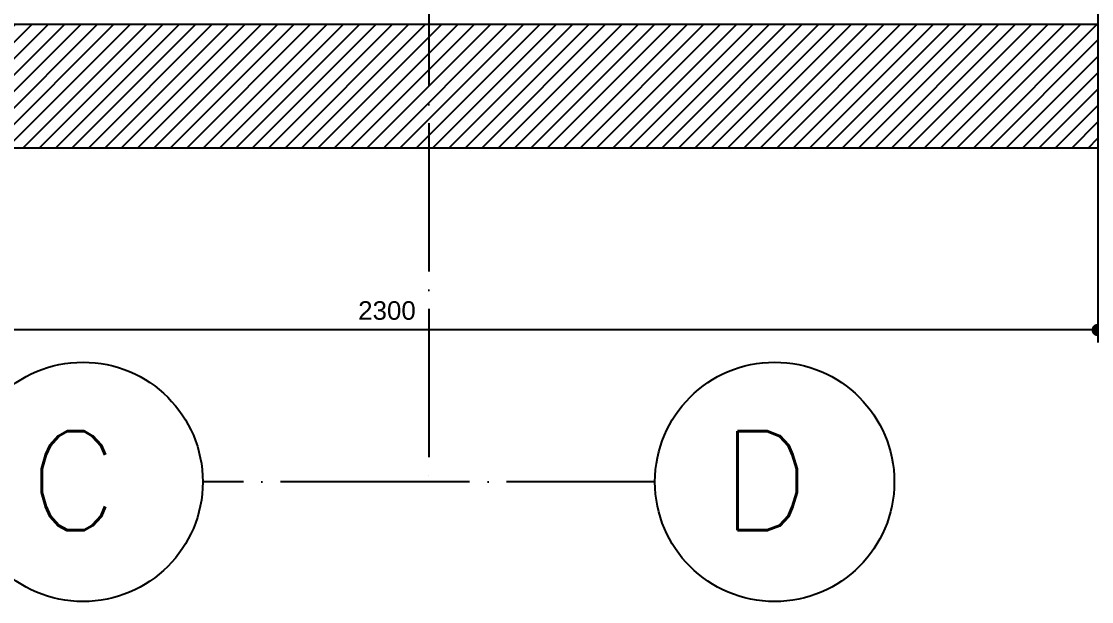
# Model space of a CAD drawing. Header units: inches. Extents: x 193287 to 241687, y 437648 to 550079.
# Drawn here: x 215312 to 217044, y 458639 to 459577 of the extents above; entities that cross this region are included whole.
import ezdxf

# ---------------------------------------------------------------- set-up
doc = ezdxf.new("R2010")
doc.units = ezdxf.units.IN
doc.header["$MEASUREMENT"] = 0
doc.linetypes.add('ACAD_ISO04W100', pattern=[30, 24, -3, 0, -3])
for name, color, linetype in [('A-DIMESNION-1', 7, 'Continuous'), ('CQ Wall plan', 3, 'Continuous'), ('Layer1', 1, 'Continuous'), ('xref grd floor$2$CQ Wall hatch_CHB', 8, 'Continuous')]:
    doc.layers.add(name, color=color, linetype=linetype)
doc.layers.add('CQ plan and elev dimension', color=252, linetype='Continuous', lineweight=35)
doc.styles.get("Standard").update_dxf_attribs({"font": 'arial.ttf'})
doc.styles.add('STYL-CONCEPT', font='romans.shx')
doc.dimstyles.new('CQ 20', dxfattribs={"dimscale": 0.2, "dimtxt": 150, "dimasz": 100, "dimexe": 100, "dimexo": 20, "dimgap": 80, "dimtad": 1, "dimdec": 0, "dimzin": 0, "dimdsep": 46, "dimtxsty": 'Standard', "dimblk": 'DOT', "dimcen": 100, "dimclrd": 1, "dimclre": 1, "dimclrt": 3, "dimadec": 0, "dimazin": 0, "dimtfac": 1, "dimtdec": 0, "dimtofl": 0, "dimtmove": 0, "dimatfit": 3, "dimfxl": 1, "dimtolj": 1, "dimtzin": 0, "dimlwd": -1, "dimarcsym": 0})

# ---------------------------------------------------------------- blocks, each defined once
blk = doc.blocks.new('gf15 WC wall plan')
at = {"layer": 'xref grd floor$2$CQ Wall hatch_CHB', "extrusion": (-4.885221514467737e-08, 5.985931785203955e-09, 0.9999999999999988)}
h = blk.add_hatch(dxfattribs=at)
h.set_pattern_fill('ANSI31,_O', color=8, scale=149.9999999999999)
h.set_pattern_definition([(45, (0, 0), (-13.25825214724776, 13.25825214724776), [])])
h.paths.add_polyline_path([(208293.9253826972, 459572.2106636592), (208243.9253826985, 459572.2102942753), (208243.9201743844, 460427.1767733655), (208293.9201743833, 460427.1771427497)], flags=16)
h.paths.add_polyline_path([(207773.1358699492, 459572.2068162319), (207773.1358699492, 459372.2068162266), (210693.9267741525, 459372.2283941008), (210693.9252966241, 459572.2283940944), (208393.9253826943, 459572.2114024273), (208393.9194356097, 460527.1782508994), (208393.7866682873, 460577.1091258041), (208193.7866682896, 460577.1091258042), (208193.8566373116, 460527.1769580551), (208043.9194356214, 460527.1756652107), (208043.9253827038, 459572.2088167387)])
at = {"layer": 'CQ Wall plan', "extrusion": (-4.885221514467737e-08, 5.985931785203955e-09, 0.9999999999999988)}
for p, q in [((210693.7866682899, 459572.1093648078, -0.0005665918663476802), (208393.7866682898, 459572.1093648082, -0.0006789519611804433)), ((210693.7866682899, 459572.1093648078, -0.0005665918663476802), (208393.7866682898, 459572.1093648082, -0.0006789519611804433)), ((210693.7866682899, 459572.1093648078, -0.0005665918663476802), (208393.7866682898, 459572.1093648082, -0.0006789519611804433)), ((210693.7866682896, 459372.1093648088, -0.0005653946799906568), (207773.1358699495, 459372.1093648083, -0.000708074941153639)), ((210693.7866682896, 459372.1093648088, -0.0005653946799906568), (207773.1358699495, 459372.1093648083, -0.000708074941153639)), ((210693.7866682896, 459372.1093648088, -0.0005653946799906568), (207773.1358699495, 459372.1093648083, -0.000708074941153639))]:
    blk.add_line(p, q, dxfattribs=at)
blk = doc.blocks.new('gf15 section line')
at = {"layer": 'Layer1', "linetype": 'ACAD_ISO04W100', "ltscale": 10}
for p, q in [((215468.0817826139, 463774.7741374121, -0.0007205833194886865), (215468.0817826139, 459893.5750722382, -0.0007205833194886865)), ((215468.0817826139, 459893.5750722382, -0.0007205833194886865), (215102.2557621527, 459893.5750722382, -0.0007205833194886865)), ((215833.9078030752, 459893.5750722382, -0.0007205833194886865), (215468.0817826139, 459893.5750722382, -0.0007205833194886865))]:
    blk.add_line(p, q, dxfattribs=at)
at = {"layer": 'Layer1'}
for centre in [(214908.6457954237, 459893.5750722382, -0.0007205833194886865), (216027.5177698042, 459893.5750722382, -0.0007205833194886865)]:
    blk.add_circle(centre, 193.6099667290585, dxfattribs=at)
at = {"layer": 'Layer1', "char_height": 159.9398828154575, "attachment_point": 3, "style": 'STYL-CONCEPT'}
for s, insert in [('C', (214965.1050849449, 459975.3534853765, -0.0007205833194886865)), ('D', (216083.9770593255, 459975.3534853765, -0.0007205833194886865))]:
    blk.add_mtext_dynamic_manual_height_columns(s, width=200.8163932642201, gutter_width=150, heights=[0], dxfattribs=dict(at, insert=insert))
blk = doc.blocks.new('_Dot')
at = {"color": 0, "linetype": 'ByBlock', "lineweight": -2}
blk.add_line((-0.5, 0), (-1, 0), dxfattribs=at)
at = {"color": 0, "linetype": 'ByBlock', "const_width": 0.5}
blk.add_lwpolyline([(-0.25, 0, 1), (0.25, 0, 1)], format="xyb", close=True, dxfattribs=at)
blk = doc.blocks.new('*D603')
at = {"layer": 'A-DIMESNION-1', "color": 1, "lineweight": -2, "ltscale": 0.05, "transparency": 16777216}
for p, q in [((217053.5421522157, 459718.1093650103), (217053.5421522157, 459058.001473578)), ((214753.5421522189, 459568.109364808), (214753.5421522189, 459058.001473578))]:
    blk.add_line(p, q, dxfattribs=at)
at = {"layer": 'A-DIMESNION-1', "color": 1, "ltscale": 0.05, "transparency": 16777216}
blk.add_line((217033.5421522157, 459078.001473578), (214773.5421522189, 459078.001473578), dxfattribs=at)
at = {"layer": 'Defpoints', "color": 0, "linetype": 'Continuous', "ltscale": 0.05, "transparency": 16777216}
for p in [(217053.5421522157, 459722.1093650103, -0.0005674897561168324), (214753.5421522189, 459572.109364808, -0.0006789519611804394), (214753.5421522189, 459078.001473578)]:
    blk.add_point(p, dxfattribs=at)
at = {"layer": 'A-DIMESNION-1', "color": 1, "linetype": 'Continuous', "ltscale": 0.05, "transparency": 16777216, "xscale": 20, "yscale": 20, "zscale": 20, "rotation": 180}
blk.add_blockref('_Dot', (214753.5421522189, 459078.001473578), dxfattribs=at)
at = {"layer": 'A-DIMESNION-1', "color": 1, "linetype": 'Continuous', "ltscale": 0.05, "transparency": 16777216, "xscale": 20, "yscale": 20, "zscale": 20}
blk.add_blockref('_Dot', (217053.5421522157, 459078.001473578), dxfattribs=at)
at = {"layer": 'A-DIMESNION-1', "color": 3, "linetype": 'Continuous', "ltscale": 0.05, "transparency": 16777216, "insert": (215903.5421522173, 459109.3288951332), "char_height": 30, "attachment_point": 5}
blk.add_mtext('\\A1;2300', dxfattribs=at)

msp = doc.modelspace()

# ---------------------------------------------------------------- block references
at = {"layer": 'CQ plan and elev dimension'}
for name, p in [('gf15 section line', (503.2201136907679, -1061.240547651134, -0.0006898538543787893)), ('gf15 WC wall plan', (6359.755483929068, 0))]:
    msp.add_blockref(name, p, dxfattribs=at)

# ---------------------------------------------------------------- dimensions: what is measured, and where the dimension line sits
at = {"layer": 'A-DIMESNION-1', "color": 64, "linetype": 'Continuous', "ltscale": 0.05}
dim = msp.add_linear_dim(base=(214753.5421522189, 459078.001473578), p1=(217053.5421522157, 459722.1093650103, -0.0005674897561168324), p2=(214753.5421522189, 459572.109364808, -0.0006789519611804394), dimstyle='CQ 20', dxfattribs=at)
dim.commit()
dim.dimension.update_dxf_attribs({"geometry": '*D603', "text_midpoint": (215903.5421522173, 459109.3288951332)})

doc.saveas('drawing.dxf')
